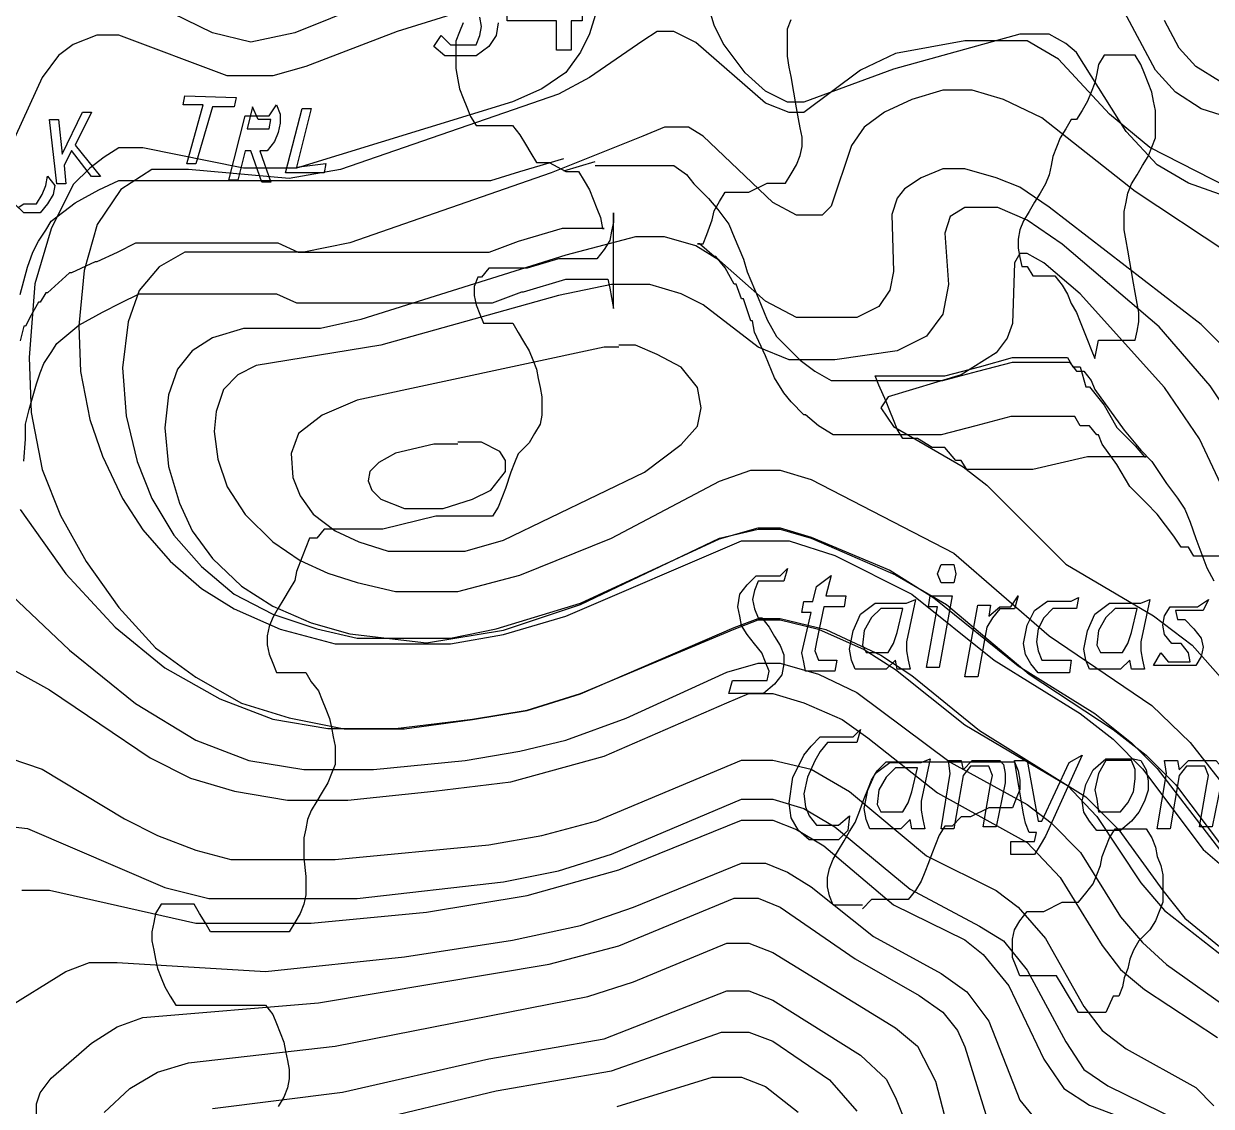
# Model space of a CAD drawing. Extents: x -0.82 to 6.83, y -0.63 to 7.9.
# Drawn here: x 0.2962 to 0.6381, y 4.8854 to 5.1969 of the extents above; entities that cross this region are included whole.
import ezdxf

# ---------------------------------------------------------------- set-up
doc = ezdxf.new("R2010")
doc.units = 0
for name, color, linetype in [('Grid', 7, 'CONTINUOUS'), ('Labels', 7, 'CONTINUOUS'), ('roads', 7, 'CONTINUOUS'), ('topo', 7, 'CONTINUOUS'), ('white', 7, 'CONTINUOUS')]:
    doc.layers.add(name, color=color, linetype=linetype)

msp = doc.modelspace()

# ---------------------------------------------------------------- linework, layer by layer
at = {"layer": 'Grid', "color": 1}
msp.add_lwpolyline([(0.453801, 5.221045), (0.453801, 5.200937), (0.456965, 5.200937), (0.456965, 5.197762), (0.453801, 5.197762), (0.453801, 5.189295), (0.449583, 5.189295), (0.449583, 5.197762), (0.435347, 5.197762), (0.435347, 5.200408), (0.452219, 5.221045)], close=True, dxfattribs=at)
msp.add_lwpolyline([(0.432709, 5.197233), (0.432183, 5.193529), (0.430074, 5.190354), (0.426383, 5.187708), (0.421638, 5.187708), (0.41742, 5.187708), (0.414257, 5.190354), (0.416366, 5.193529), (0.419001, 5.190883), (0.421637, 5.190883), (0.424272, 5.190883), (0.426381, 5.190883), (0.427436, 5.193529), (0.427963, 5.196175), (0.427436, 5.19882)], dxfattribs=at)
at = {"layer": 'Labels', "color": 6}
for points in [[(0.357313, 5.175696), (0.356786, 5.17305), (0.350459, 5.17305), (0.345714, 5.156646), (0.343076, 5.156646), (0.347823, 5.173579), (0.342022, 5.173579), (0.342549, 5.176225)], [(0.368912, 5.173579), (0.369968, 5.170933), (0.369968, 5.168288), (0.369441, 5.165642), (0.368385, 5.162996), (0.366277, 5.16035), (0.364168, 5.16035), (0.367332, 5.151354), (0.364694, 5.151354), (0.361531, 5.16035), (0.359949, 5.16035), (0.35784, 5.151883), (0.355205, 5.151883), (0.35995, 5.170404), (0.360479, 5.170404), (0.362061, 5.170404), (0.36417, 5.170404), (0.366805, 5.170404)], [(0.310915, 5.16199), (0.318297, 5.152995), (0.315662, 5.152995), (0.309862, 5.160403), (0.307753, 5.15617), (0.30828, 5.150878), (0.305644, 5.150878), (0.303536, 5.169399), (0.306171, 5.169399), (0.307226, 5.159345), (0.313026, 5.171515), (0.315664, 5.171515)], [(0.362058, 5.17305), (0.360476, 5.1667), (0.362058, 5.1667), (0.364167, 5.1667), (0.365749, 5.1667), (0.366802, 5.1667), (0.367331, 5.169346), (0.367331, 5.169346), (0.366802, 5.169346), (0.36522, 5.169346), (0.363638, 5.169346)], [(0.383148, 5.156699), (0.382621, 5.154053), (0.371549, 5.154053), (0.376294, 5.172574), (0.37893, 5.172574), (0.374712, 5.15564)], [(0.516019, 5.040176), (0.514963, 5.036472), (0.513381, 5.036472), (0.511273, 5.036472), (0.509164, 5.036472), (0.507582, 5.036472), (0.506526, 5.033826), (0.506, 5.03118), (0.506526, 5.028535), (0.507582, 5.025889), (0.508635, 5.025889), (0.510744, 5.023243), (0.512326, 5.020597), (0.513908, 5.017951), (0.514961, 5.015305), (0.514961, 5.01266), (0.514435, 5.009485), (0.512326, 5.006839), (0.509163, 5.004193), (0.505472, 5.004193), (0.502308, 5.004193), (0.499145, 5.004193), (0.500198, 5.007897), (0.502836, 5.007897), (0.505999, 5.007897), (0.508108, 5.007897), (0.509163, 5.007897), (0.510216, 5.007897), (0.510743, 5.010543), (0.50969, 5.013189), (0.508634, 5.015835), (0.506525, 5.01848), (0.504417, 5.021126), (0.502835, 5.023772), (0.502308, 5.026418), (0.501781, 5.029064), (0.502308, 5.032768), (0.504417, 5.035414), (0.507055, 5.03806), (0.510218, 5.03806), (0.513909, 5.03806)], [(0.563998, 5.035969), (0.561889, 5.035969), (0.560307, 5.035969), (0.559254, 5.038615), (0.560307, 5.041261), (0.561889, 5.041261), (0.563998, 5.041261), (0.564525, 5.038615)], [(0.528672, 5.038086), (0.52709, 5.032265), (0.532889, 5.032265), (0.532362, 5.02909), (0.526564, 5.02909), (0.524455, 5.019036), (0.523929, 5.01639), (0.524982, 5.013744), (0.52709, 5.013744), (0.530254, 5.013744), (0.529728, 5.010569), (0.528146, 5.010569), (0.524982, 5.010569), (0.522873, 5.010569), (0.521291, 5.010569), (0.520764, 5.013215), (0.520235, 5.015861), (0.520235, 5.015861), (0.522873, 5.027503), (0.520237, 5.027503), (0.520766, 5.030678), (0.523401, 5.030678), (0.524454, 5.034911)], [(0.552926, 5.031233), (0.550291, 5.019063), (0.550291, 5.016417), (0.550817, 5.013771), (0.551344, 5.011125), (0.547653, 5.011125), (0.547127, 5.013771), (0.544491, 5.011125), (0.540273, 5.011125), (0.537638, 5.011125), (0.535529, 5.011125), (0.534474, 5.013771), (0.533947, 5.016946), (0.535, 5.022238), (0.537109, 5.027), (0.541327, 5.030175), (0.543436, 5.030175), (0.546074, 5.030175), (0.550292, 5.030175)], [(0.563471, 5.032265), (0.55978, 5.011628), (0.556089, 5.011628), (0.559253, 5.02909), (0.556615, 5.02909), (0.557142, 5.032265)], [(0.582451, 5.032265), (0.581398, 5.028561), (0.578763, 5.028561), (0.577181, 5.028561), (0.575072, 5.025915), (0.57349, 5.023269), (0.572963, 5.020624), (0.570854, 5.008982), (0.567162, 5.008982), (0.570852, 5.029619), (0.574543, 5.029619), (0.574016, 5.026444), (0.57718, 5.02909), (0.580343, 5.02909)], [(0.59985, 5.031763), (0.599324, 5.028588), (0.597741, 5.028588), (0.595633, 5.028588), (0.592469, 5.028588), (0.589834, 5.025942), (0.588251, 5.022767), (0.587725, 5.019063), (0.588251, 5.016417), (0.589307, 5.013771), (0.590889, 5.013771), (0.592471, 5.013771), (0.595107, 5.013771), (0.597745, 5.013771), (0.597218, 5.010067), (0.594583, 5.010067), (0.591948, 5.010067), (0.588257, 5.010067), (0.586148, 5.012713), (0.584566, 5.015358), (0.584039, 5.018533), (0.585092, 5.023825), (0.587201, 5.028058), (0.590892, 5.030704), (0.59511, 5.030704), (0.597745, 5.030704)], [(0.620413, 5.031233), (0.617778, 5.019063), (0.617778, 5.016417), (0.618304, 5.013771), (0.618831, 5.011125), (0.61514, 5.011125), (0.614613, 5.013771), (0.611978, 5.011125), (0.60776, 5.011125), (0.605125, 5.011125), (0.603016, 5.011125), (0.60196, 5.013771), (0.601434, 5.016946), (0.60249, 5.022238), (0.604598, 5.027), (0.608816, 5.030175), (0.610925, 5.030175), (0.61356, 5.030175), (0.617778, 5.030175)], [(0.637285, 5.031233), (0.635703, 5.028058), (0.633594, 5.028058), (0.631485, 5.028058), (0.62885, 5.028058), (0.628324, 5.028058), (0.627797, 5.028058), (0.628324, 5.025413), (0.630432, 5.025413), (0.633067, 5.022767), (0.635176, 5.020121), (0.635703, 5.017475), (0.635176, 5.014829), (0.633594, 5.012183), (0.630431, 5.012183), (0.627267, 5.012183), (0.624104, 5.012183), (0.621469, 5.012183), (0.623577, 5.015888), (0.625686, 5.013242), (0.627795, 5.013242), (0.630958, 5.013242), (0.632013, 5.013242), (0.632013, 5.013242), (0.631487, 5.015888), (0.629378, 5.018533), (0.62674, 5.018533), (0.624632, 5.021179), (0.624105, 5.023825), (0.624632, 5.026471), (0.626214, 5.029117), (0.628849, 5.029117), (0.632013, 5.029117), (0.634122, 5.029117)], [(0.53869, 5.01594), (0.541325, 5.01594), (0.543434, 5.01594), (0.545016, 5.01594), (0.546598, 5.018586), (0.547652, 5.021761), (0.549234, 5.02864), (0.548178, 5.02864), (0.545543, 5.02864), (0.542908, 5.02864), (0.540272, 5.025995), (0.538164, 5.02229), (0.537637, 5.018057)], [(0.606177, 5.01594), (0.608815, 5.01594), (0.610924, 5.01594), (0.612506, 5.01594), (0.614088, 5.018586), (0.615144, 5.021761), (0.616726, 5.02864), (0.615673, 5.02864), (0.613038, 5.02864), (0.6104, 5.02864), (0.607765, 5.025995), (0.605656, 5.02229), (0.605129, 5.018057)], [(0.537108, 4.993795), (0.536055, 4.990091), (0.533946, 4.990091), (0.531311, 4.990091), (0.529202, 4.990091), (0.52762, 4.990091), (0.525511, 4.987445), (0.523929, 4.984799), (0.52182, 4.980036), (0.520767, 4.975274), (0.521294, 4.97157), (0.522347, 4.968924), (0.524455, 4.966278), (0.52762, 4.966278), (0.530782, 4.966278), (0.533947, 4.968924), (0.53342, 4.964691), (0.530782, 4.962045), (0.526037, 4.962045), (0.522346, 4.962045), (0.519183, 4.964691), (0.517075, 4.968395), (0.516548, 4.972628), (0.517601, 4.980036), (0.519183, 4.983211), (0.520766, 4.986386), (0.522874, 4.989032), (0.52551, 4.991678), (0.528673, 4.991678), (0.531837, 4.991678), (0.534999, 4.991678)], [(0.557144, 4.985355), (0.554506, 4.973184), (0.554506, 4.970538), (0.555035, 4.967892), (0.555562, 4.965246), (0.551871, 4.965246), (0.551344, 4.967892), (0.548709, 4.965246), (0.544491, 4.965246), (0.541853, 4.965246), (0.539744, 4.965246), (0.538691, 4.967892), (0.538165, 4.971067), (0.539218, 4.976359), (0.541327, 4.981121), (0.545545, 4.984296), (0.547653, 4.984296), (0.550289, 4.984296), (0.554507, 4.984296)], [(0.600905, 4.986413), (0.59036, 4.96313), (0.588778, 4.960484), (0.587196, 4.957838), (0.584032, 4.957838), (0.580341, 4.957838), (0.580341, 4.961542), (0.583505, 4.961542), (0.585613, 4.961542), (0.587196, 4.961542), (0.587722, 4.964188), (0.586666, 4.964188), (0.585613, 4.964188), (0.584558, 4.966834), (0.584031, 4.96948), (0.581396, 4.984825), (0.585087, 4.984825), (0.587722, 4.970009), (0.588249, 4.967363), (0.589304, 4.967363), (0.597212, 4.984296)], [(0.617777, 4.984825), (0.619359, 4.98218), (0.619886, 4.979005), (0.619886, 4.976359), (0.61883, 4.973184), (0.617248, 4.970009), (0.615139, 4.967363), (0.611975, 4.964717), (0.608284, 4.964717), (0.605121, 4.964717), (0.603012, 4.967363), (0.60143, 4.970009), (0.600904, 4.973184), (0.601959, 4.977946), (0.604068, 4.98218), (0.607758, 4.985355), (0.612504, 4.985355), (0.615667, 4.985355)], [(0.542908, 4.970062), (0.545543, 4.970062), (0.547652, 4.970062), (0.549234, 4.970062), (0.550816, 4.972708), (0.55187, 4.975883), (0.553452, 4.982762), (0.552399, 4.982762), (0.549761, 4.982762), (0.547126, 4.982762), (0.54449, 4.980116), (0.542382, 4.976412), (0.541855, 4.972178)], [(0.578234, 4.983767), (0.57876, 4.981121), (0.57876, 4.978475), (0.576123, 4.965775), (0.572434, 4.965775), (0.574543, 4.977946), (0.575069, 4.980592), (0.574014, 4.983238), (0.571378, 4.983238), (0.568743, 4.983238), (0.566634, 4.980592), (0.563999, 4.965246), (0.560308, 4.965246), (0.562943, 4.981121), (0.562943, 4.981121), (0.562417, 4.984825), (0.566108, 4.984825), (0.566634, 4.98218), (0.566634, 4.98218), (0.56927, 4.984825), (0.573488, 4.984825), (0.575596, 4.984825), (0.577178, 4.984825)], [(0.60565, 4.970062), (0.607232, 4.970062), (0.608814, 4.970062), (0.611978, 4.970062), (0.614086, 4.972708), (0.615668, 4.975883), (0.616195, 4.979587), (0.616195, 4.982233), (0.615142, 4.984878), (0.61356, 4.984878), (0.611978, 4.984878), (0.609869, 4.984878), (0.60776, 4.984878), (0.605651, 4.981174), (0.604598, 4.976412), (0.605125, 4.973766)], [(0.640448, 4.983767), (0.640975, 4.981121), (0.640975, 4.978475), (0.638339, 4.965775), (0.634649, 4.965775), (0.636758, 4.977946), (0.637284, 4.980592), (0.636228, 4.983238), (0.633593, 4.983238), (0.630958, 4.983238), (0.628849, 4.980592), (0.626211, 4.965246), (0.622522, 4.965246), (0.625157, 4.981121), (0.625157, 4.981121), (0.624631, 4.984825), (0.628322, 4.984825), (0.628848, 4.98218), (0.628848, 4.98218), (0.631483, 4.984825), (0.635701, 4.984825), (0.63781, 4.984825), (0.639392, 4.984825)]]:
    msp.add_lwpolyline(points, close=True, dxfattribs=at)
msp.add_lwpolyline([(0.294574, 5.144052), (0.296153, 5.14511), (0.298262, 5.14511), (0.299844, 5.14511), (0.301426, 5.147756), (0.302479, 5.150402), (0.303008, 5.153048), (0.305117, 5.150402), (0.30459, 5.147756), (0.303008, 5.14511), (0.3009, 5.142464), (0.298264, 5.142464), (0.296156, 5.142464), (0.293518, 5.14511)], dxfattribs=at)
at = {"layer": 'roads', "color": 7}
for points in [[(0.295095, 5.118969), (0.297204, 5.126907), (0.298786, 5.13114), (0.300368, 5.134315), (0.302477, 5.13749), (0.304059, 5.140136), (0.310914, 5.145428), (0.317768, 5.149132), (0.323568, 5.151778), (0.32884, 5.151778), (0.335694, 5.151778), (0.343076, 5.151778), (0.348875, 5.151778), (0.35362, 5.151778), (0.357838, 5.151778), (0.362584, 5.151778), (0.368911, 5.151778), (0.375238, 5.151778), (0.383673, 5.151778), (0.39, 5.151778), (0.394746, 5.151778), (0.404236, 5.151778), (0.410563, 5.151778), (0.415835, 5.151778), (0.419526, 5.151778), (0.42533, 5.151778), (0.430603, 5.151778), (0.439039, 5.154423), (0.451692, 5.158128)], [(0.451692, 5.154609), (0.460655, 5.157254)], [(0.460655, 5.15617), (0.468564, 5.15617), (0.473836, 5.15617), (0.477, 5.15617), (0.480163, 5.15617), (0.483327, 5.15617), (0.487017, 5.153524), (0.489126, 5.150878), (0.493344, 5.146645), (0.495982, 5.14347), (0.499145, 5.139236), (0.500727, 5.135532), (0.503362, 5.129182), (0.504418, 5.125478), (0.507581, 5.11807), (0.510216, 5.11172), (0.512851, 5.106957), (0.515489, 5.104311), (0.519707, 5.100078), (0.523925, 5.096903), (0.52867, 5.094257), (0.532888, 5.094257), (0.537106, 5.094257), (0.542905, 5.094257), (0.546069, 5.094257), (0.551869, 5.094257), (0.555032, 5.094257), (0.560836, 5.094257), (0.570854, 5.096903), (0.580871, 5.099549), (0.584562, 5.099549), (0.589307, 5.099549), (0.592998, 5.099549), (0.595633, 5.099549), (0.597216, 5.099549), (0.599324, 5.096903), (0.601433, 5.096903), (0.603542, 5.094257), (0.604595, 5.091611), (0.608813, 5.08579), (0.613031, 5.07997), (0.617777, 5.074149), (0.62094, 5.070974), (0.625158, 5.064624), (0.628322, 5.06039), (0.630431, 5.057215), (0.632013, 5.053511), (0.633595, 5.048749), (0.636759, 5.040282), (0.638868, 5.036578)]]:
    msp.add_lwpolyline(points, dxfattribs=at)
at = {"layer": 'topo', "color": 2}
for points in [[(0.414784, 5.2107), (0.374186, 5.194296), (0.361533, 5.19165), (0.35046, 5.194296), (0.323571, 5.207525)], [(0.67367, 5.160271), (0.635177, 5.172441), (0.627795, 5.177204), (0.621995, 5.183554), (0.609342, 5.207366)], [(0.427438, 5.202075), (0.403712, 5.194666), (0.377349, 5.184612), (0.367859, 5.181966), (0.354678, 5.181966), (0.32357, 5.193608), (0.317243, 5.193608), (0.310389, 5.190962), (0.306171, 5.187787), (0.301426, 5.181437), (0.289827, 5.156037)], [(0.650994, 5.144184), (0.631486, 5.151063), (0.622523, 5.156355), (0.613559, 5.16588), (0.599324, 5.188634), (0.59616, 5.19128), (0.591415, 5.193926), (0.582979, 5.193926), (0.546599, 5.183871), (0.520764, 5.174346), (0.516019, 5.174346), (0.509692, 5.177521), (0.503892, 5.182813), (0.497565, 5.19128), (0.49493, 5.196571), (0.493348, 5.201863)], [(0.460654, 5.199323), (0.459072, 5.194031), (0.456437, 5.18874), (0.452219, 5.182919), (0.445365, 5.178156), (0.436929, 5.174452), (0.374714, 5.155402), (0.359424, 5.155402), (0.330425, 5.161223), (0.323571, 5.161223), (0.319353, 5.158577), (0.315135, 5.155402), (0.31039, 5.15064), (0.304063, 5.13794), (0.299318, 5.122065), (0.297736, 5.100898), (0.298262, 5.085023), (0.301427, 5.068619), (0.306699, 5.05539), (0.314081, 5.042161), (0.323571, 5.028931), (0.334116, 5.01729), (0.345715, 5.008823), (0.358896, 5.001415), (0.372605, 4.997181), (0.388422, 4.994006), (0.405821, 4.994006), (0.425329, 4.996652), (0.441146, 4.999298), (0.456436, 5.004061), (0.50073, 5.023111), (0.507584, 5.025756), (0.513911, 5.025756), (0.527092, 5.022581), (0.542909, 5.015173), (0.551872, 5.009352), (0.57138, 4.993477), (0.60196, 4.974427), (0.61145, 4.964902), (0.624104, 4.94744), (0.630431, 4.939502), (0.65574, 4.918865)], [(0.640448, 5.180405), (0.633594, 5.184639), (0.628849, 5.18993), (0.624631, 5.197868)], [(0.647304, 5.147597), (0.620414, 5.161355), (0.608815, 5.17088), (0.594052, 5.186755), (0.585089, 5.192047), (0.578235, 5.192047), (0.567162, 5.192047), (0.547127, 5.188343), (0.537109, 5.18358), (0.520765, 5.17141), (0.516547, 5.17141), (0.509693, 5.174055), (0.489657, 5.191518), (0.483331, 5.194693), (0.478581, 5.194693), (0.474363, 5.192047), (0.459073, 5.181464), (0.45011, 5.176701), (0.387368, 5.155005), (0.372605, 5.15236), (0.343606, 5.155005), (0.333061, 5.155005), (0.324098, 5.149185), (0.317244, 5.13913), (0.313553, 5.125901), (0.311971, 5.110026), (0.3125, 5.096797), (0.315135, 5.083039), (0.318827, 5.072455), (0.324625, 5.060285), (0.330425, 5.051289), (0.338335, 5.042293), (0.347298, 5.034355), (0.356787, 5.028535), (0.36997, 5.022714), (0.385787, 5.01848), (0.401077, 5.01848), (0.419003, 5.01848), (0.434293, 5.021126), (0.452219, 5.026418), (0.50284, 5.048114), (0.509694, 5.048114), (0.516548, 5.048114), (0.529729, 5.04388), (0.551872, 5.032768), (0.575599, 5.013718), (0.60038, 4.998372), (0.60987, 4.990964), (0.618306, 4.982497), (0.635705, 4.959214), (0.659958, 4.938576)], [(0.642558, 5.131219), (0.616195, 5.148682), (0.589306, 5.169849), (0.578234, 5.17514), (0.569271, 5.177786), (0.560835, 5.177786), (0.551871, 5.17514), (0.543963, 5.171436), (0.538163, 5.167203), (0.534472, 5.161911), (0.528673, 5.144449), (0.526035, 5.141803), (0.522872, 5.141803), (0.518654, 5.141803), (0.5118, 5.145507), (0.491765, 5.164557), (0.487547, 5.167203), (0.480692, 5.167203), (0.474361, 5.164557), (0.447999, 5.153974), (0.390002, 5.133865), (0.376821, 5.131219), (0.352567, 5.131219), (0.34255, 5.131219), (0.335168, 5.126986), (0.329369, 5.120107), (0.326205, 5.111111), (0.324623, 5.097882), (0.325679, 5.084124), (0.328841, 5.070894), (0.333059, 5.060311), (0.339387, 5.049728), (0.347296, 5.040732), (0.356786, 5.032794), (0.367858, 5.026974), (0.380512, 5.02274), (0.392111, 5.020094), (0.40582, 5.020094), (0.419001, 5.020094), (0.432182, 5.02274), (0.456435, 5.030149), (0.49651, 5.048669), (0.507582, 5.051844), (0.513909, 5.051844), (0.522872, 5.049199), (0.545544, 5.039674), (0.558198, 5.031736), (0.582451, 5.012157), (0.604595, 4.998399), (0.61514, 4.989932), (0.622521, 4.982524), (0.640449, 4.95924)], [(0.645723, 5.09976), (0.635178, 5.110344), (0.591416, 5.144105), (0.58298, 5.149925), (0.576126, 5.152571), (0.567163, 5.155217), (0.560835, 5.155217), (0.554508, 5.152571), (0.549763, 5.149396), (0.547654, 5.14675), (0.546072, 5.141988), (0.546598, 5.125584), (0.545545, 5.120292), (0.542382, 5.11553), (0.536055, 5.112355), (0.52762, 5.112355), (0.518656, 5.112355), (0.509693, 5.117117), (0.496512, 5.128759), (0.489657, 5.132992), (0.480694, 5.135638), (0.472258, 5.135638), (0.452218, 5.130346), (0.393168, 5.111825), (0.381568, 5.10918), (0.359423, 5.10918), (0.35046, 5.106534), (0.344661, 5.10283), (0.340443, 5.097538), (0.337807, 5.09013), (0.336752, 5.080605), (0.337807, 5.069492), (0.34097, 5.058909), (0.344661, 5.050971), (0.350461, 5.043034), (0.358897, 5.035096), (0.36786, 5.029275), (0.378932, 5.024513), (0.390004, 5.021338), (0.412148, 5.018692), (0.434293, 5.022396), (0.456437, 5.029805), (0.496512, 5.048855), (0.507584, 5.0515), (0.513911, 5.0515), (0.522874, 5.048855), (0.547128, 5.038271), (0.56189, 5.029805), (0.585616, 5.009696), (0.60987, 4.993821), (0.61936, 4.986413), (0.627796, 4.977946), (0.645722, 4.954134)], [(0.653629, 5.068936), (0.637812, 5.092749), (0.623049, 5.109682), (0.595105, 5.133495), (0.585087, 5.140374), (0.576651, 5.144078), (0.567161, 5.144078), (0.562943, 5.141432), (0.561361, 5.13667), (0.562417, 5.121853), (0.560834, 5.113386), (0.556089, 5.107036), (0.547653, 5.102803), (0.529727, 5.100157), (0.516545, 5.100157), (0.507582, 5.103861), (0.491765, 5.116032), (0.485438, 5.119207), (0.47647, 5.121853), (0.465398, 5.121853), (0.450108, 5.118678), (0.398965, 5.104391), (0.363113, 5.09857), (0.35784, 5.095924), (0.353622, 5.091691), (0.351514, 5.085341), (0.350987, 5.07952), (0.352043, 5.071582), (0.354678, 5.063645), (0.35995, 5.055707), (0.367859, 5.04777), (0.375768, 5.042478), (0.383676, 5.038774), (0.392112, 5.036128), (0.403184, 5.033482), (0.421111, 5.033482), (0.439037, 5.038245), (0.465399, 5.048828), (0.496511, 5.065232), (0.505474, 5.068407), (0.51391, 5.068407), (0.522873, 5.065761), (0.563999, 5.044595), (0.591415, 5.020782), (0.620941, 5.000674), (0.632013, 4.990091), (0.651521, 4.96522)], [(0.644668, 5.056263), (0.634651, 5.07743), (0.624633, 5.092246), (0.60038, 5.119154), (0.589835, 5.12815), (0.58509, 5.130796), (0.582981, 5.130796), (0.581399, 5.12815), (0.580873, 5.110688), (0.57929, 5.106454), (0.576127, 5.102221), (0.566109, 5.095871), (0.545019, 5.089521), (0.542911, 5.086346), (0.546602, 5.081054), (0.566637, 5.069413), (0.57349, 5.064121), (0.596163, 5.041367), (0.621471, 5.02655), (0.632543, 5.018084), (0.641506, 5.008029)], [(0.467509, 5.103888), (0.463291, 5.103888), (0.392113, 5.088542), (0.382096, 5.084309), (0.375241, 5.079017), (0.373132, 5.073196), (0.373659, 5.066317), (0.375768, 5.061025), (0.379458, 5.055734), (0.385785, 5.050971), (0.39264, 5.047796), (0.401076, 5.04515), (0.410039, 5.04515), (0.42322, 5.04515), (0.434292, 5.048325), (0.47489, 5.067905), (0.485435, 5.075842), (0.49018, 5.081134), (0.491233, 5.086425), (0.49018, 5.092246), (0.485435, 5.098067), (0.478581, 5.101771), (0.472254, 5.104417), (0.467508, 5.104417), (0.467509, 5.104417), (0.467509, 5.104417)], [(0.421111, 5.075948), (0.414257, 5.075948), (0.403185, 5.073302), (0.398439, 5.070656), (0.395804, 5.06801), (0.395277, 5.065365), (0.396333, 5.062719), (0.398968, 5.060073), (0.405822, 5.057427), (0.416894, 5.057427), (0.42533, 5.060073), (0.430602, 5.062719), (0.43482, 5.06801), (0.43482, 5.071185), (0.433238, 5.073831), (0.427965, 5.076477), (0.421111, 5.076477), (0.421111, 5.076477), (0.421111, 5.076477)], [(0.295098, 5.057083), (0.308279, 5.038562), (0.322515, 5.023216), (0.336751, 5.011575), (0.352568, 5.002579), (0.367858, 4.996758), (0.383675, 4.994112), (0.403184, 4.994112), (0.425328, 4.996758), (0.441145, 4.999404), (0.456435, 5.004166), (0.500728, 5.022687), (0.507582, 5.025333), (0.513909, 5.025333), (0.524981, 5.022687), (0.538163, 5.016866), (0.547126, 5.011046), (0.567161, 4.995171), (0.596687, 4.977708), (0.605123, 4.968712), (0.617777, 4.949662), (0.624631, 4.941725), (0.648884, 4.922675)], [(0.290879, 5.034091), (0.309337, 5.016628), (0.328319, 5.001283), (0.345718, 4.990699), (0.361008, 4.984878), (0.376825, 4.982233), (0.39686, 4.982233), (0.423222, 4.984878), (0.43904, 4.987524), (0.452221, 4.990699), (0.46962, 4.997049), (0.498623, 5.010278), (0.507586, 5.012924), (0.513913, 5.012924), (0.524985, 5.009749), (0.536057, 5.004458), (0.562947, 4.984349), (0.585091, 4.972178), (0.591945, 4.966887), (0.600381, 4.95842), (0.61198, 4.939899), (0.618307, 4.932491), (0.625163, 4.926141), (0.644671, 4.912383)], [(0.278751, 5.01893), (0.303536, 5.005172), (0.332535, 4.985593), (0.344134, 4.979772), (0.356788, 4.976068), (0.372078, 4.973422), (0.389477, 4.973422), (0.414258, 4.976068), (0.436402, 4.978714), (0.463292, 4.986122), (0.498621, 5.001468), (0.504948, 5.004114), (0.511803, 5.004114), (0.520766, 5.001468), (0.531838, 4.996705), (0.539219, 4.991414), (0.559255, 4.975539), (0.58509, 4.961251), (0.59458, 4.951197), (0.606707, 4.931618), (0.611979, 4.924739), (0.618833, 4.918918), (0.639923, 4.905159)], [(0.273477, 4.991863), (0.301421, 4.982338), (0.325152, 4.968051), (0.334642, 4.963288), (0.345714, 4.959055), (0.355732, 4.956409), (0.369968, 4.956409), (0.385785, 4.956409), (0.430074, 4.960643), (0.445364, 4.963288), (0.461181, 4.967522), (0.502834, 4.984984), (0.511801, 4.984984), (0.522873, 4.982338), (0.533945, 4.975988), (0.55609, 4.957468), (0.576125, 4.947413), (0.582452, 4.942651), (0.590361, 4.933655), (0.601433, 4.914076), (0.606705, 4.907197), (0.613559, 4.901905), (0.633595, 4.890793), (0.638867, 4.885501)], [(0.275059, 4.967919), (0.297204, 4.965273), (0.336751, 4.948339), (0.349405, 4.945164), (0.363641, 4.945164), (0.392112, 4.945164), (0.434292, 4.949927), (0.450109, 4.953102), (0.465399, 4.957864), (0.502834, 4.973739), (0.511801, 4.973739), (0.520764, 4.971094), (0.529727, 4.965802), (0.551344, 4.94781), (0.57138, 4.937227), (0.578234, 4.932994), (0.585088, 4.924527), (0.59616, 4.903889), (0.601433, 4.895952), (0.608287, 4.891189), (0.62885, 4.881135)], [(0.295623, 4.947572), (0.303531, 4.947572), (0.345715, 4.938047), (0.361533, 4.938047), (0.378932, 4.938047), (0.412148, 4.941222), (0.441147, 4.945985), (0.467509, 4.953393), (0.502834, 4.96768), (0.511802, 4.96768), (0.518656, 4.965035), (0.526565, 4.960272), (0.5466, 4.943339), (0.567163, 4.933285), (0.572435, 4.929051), (0.579816, 4.920055), (0.589834, 4.898889), (0.595634, 4.890422), (0.603015, 4.88566), (0.622523, 4.878251)], [(0.286131, 4.868144), (0.270841, 4.897672), (0.270314, 4.902963), (0.271897, 4.905609), (0.29035, 4.913018), (0.308277, 4.92413), (0.315131, 4.926776), (0.323044, 4.926776), (0.365751, 4.92413), (0.405821, 4.928363), (0.436929, 4.933126), (0.456437, 4.937359), (0.471727, 4.942651), (0.502834, 4.955351), (0.509693, 4.955351), (0.51602, 4.952705), (0.522874, 4.948472), (0.5408, 4.934184), (0.560309, 4.923601), (0.56769, 4.918309), (0.574017, 4.909843), (0.58298, 4.887088), (0.589834, 4.878622)], [(0.299841, 4.880712), (0.299841, 4.886004), (0.300894, 4.889179), (0.304059, 4.893412), (0.315657, 4.903466), (0.323044, 4.908229), (0.330425, 4.910874), (0.38104, 4.915108), (0.447474, 4.92622), (0.467508, 4.931512), (0.500726, 4.94527), (0.507584, 4.94527), (0.513911, 4.942624), (0.535528, 4.927808), (0.553981, 4.917224), (0.560835, 4.912462), (0.565053, 4.90717), (0.567162, 4.902408), (0.574016, 4.880183)], [(0.319351, 4.883569), (0.326733, 4.890449), (0.334641, 4.895211), (0.343604, 4.897857), (0.385784, 4.902619), (0.458544, 4.916907), (0.471725, 4.92114), (0.498614, 4.932253), (0.504941, 4.932253), (0.5118, 4.929607), (0.547126, 4.907911), (0.553452, 4.902619), (0.558725, 4.892565), (0.565052, 4.868224)], [(0.35046, 4.884681), (0.387894, 4.889443), (0.430074, 4.898968), (0.46329, 4.904789), (0.498616, 4.918547), (0.504947, 4.918547), (0.511801, 4.915901), (0.537109, 4.900026), (0.54449, 4.893147), (0.547128, 4.887856), (0.549236, 4.882564)], [(0.392113, 4.880236), (0.432184, 4.889761), (0.4654, 4.895581), (0.497035, 4.906694), (0.504948, 4.906694), (0.511802, 4.904048), (0.528147, 4.892936), (0.536055, 4.88394)], [(0.466979, 4.885263), (0.494396, 4.893729), (0.502832, 4.893729), (0.50969, 4.891084), (0.51918, 4.883675)]]:
    msp.add_lwpolyline(points, dxfattribs=at)
at = {"layer": 'white', "color": 7}
for points in [[(0.640446, 5.043642), (0.63781, 5.043642), (0.635173, 5.043642), (0.633064, 5.043642), (0.631482, 5.046288), (0.629373, 5.046288), (0.629373, 5.046288), (0.627264, 5.049463), (0.622519, 5.055813), (0.622519, 5.055813), (0.619355, 5.058988), (0.61461, 5.063751), (0.610919, 5.070101), (0.606701, 5.075921), (0.605648, 5.078567), (0.605122, 5.078567), (0.605122, 5.078567), (0.603013, 5.081213), (0.602486, 5.081213), (0.600904, 5.081213), (0.600378, 5.081213), (0.598795, 5.083859), (0.598268, 5.083859), (0.596159, 5.083859), (0.593524, 5.083859), (0.592996, 5.083859), (0.589305, 5.083859), (0.585087, 5.083859), (0.58456, 5.083859), (0.580342, 5.083859), (0.570324, 5.081213), (0.560307, 5.078567), (0.555034, 5.078567), (0.551871, 5.078567), (0.551344, 5.078567), (0.546071, 5.078567), (0.542908, 5.078567), (0.537635, 5.078567), (0.533417, 5.078567), (0.5292, 5.078567), (0.524982, 5.081213), (0.521291, 5.084388), (0.520765, 5.084388), (0.517074, 5.088092), (0.514965, 5.090738), (0.51233, 5.094971), (0.509694, 5.101321), (0.506531, 5.108201), (0.506004, 5.111376), (0.505477, 5.111376), (0.503363, 5.117726), (0.502837, 5.117726), (0.501255, 5.121959), (0.500728, 5.121959), (0.49809, 5.126721), (0.495455, 5.129896), (0.494929, 5.129896), (0.490711, 5.133601), (0.490711, 5.133601), (0.490184, 5.133601), (0.491766, 5.133601), (0.492819, 5.136246), (0.494401, 5.14048), (0.494928, 5.143126), (0.49651, 5.145771), (0.49809, 5.148417), (0.500198, 5.148417), (0.502836, 5.148417), (0.50495, 5.148417), (0.510223, 5.151063), (0.51286, 5.151063), (0.515496, 5.151063), (0.517078, 5.153709), (0.51866, 5.156355), (0.519716, 5.159001), (0.520242, 5.161646), (0.520242, 5.164292), (0.519716, 5.166938), (0.519189, 5.169584), (0.518663, 5.172759), (0.517081, 5.181755), (0.516554, 5.184401), (0.516027, 5.187576), (0.516027, 5.190221), (0.516027, 5.192867), (0.516027, 5.195513), (0.517081, 5.198159)], [(0.422689, 5.197233), (0.421633, 5.194587), (0.42058, 5.191941), (0.42058, 5.189295), (0.42058, 5.18665), (0.42058, 5.184004), (0.421106, 5.180829), (0.421633, 5.178183), (0.422689, 5.175537), (0.423742, 5.172891), (0.424797, 5.170245), (0.426379, 5.1676), (0.428488, 5.1676), (0.430597, 5.1676), (0.434815, 5.1676), (0.436924, 5.1676), (0.439032, 5.164954), (0.440615, 5.162308), (0.442197, 5.159662), (0.443779, 5.157016), (0.445361, 5.157016), (0.44747, 5.157016), (0.452215, 5.15437), (0.454324, 5.15437), (0.455906, 5.15437), (0.457488, 5.151725), (0.45907, 5.149079), (0.460123, 5.146433), (0.461179, 5.143787), (0.462232, 5.141141), (0.462759, 5.137966), (0.463285, 5.137966), (0.46065, 5.137966), (0.451687, 5.137966), (0.45116, 5.137966), (0.438506, 5.134262), (0.43007, 5.131087), (0.424798, 5.131087), (0.418998, 5.131087), (0.415834, 5.131087), (0.410565, 5.131087), (0.404238, 5.131087), (0.395275, 5.131087), (0.394748, 5.131087), (0.39053, 5.131087), (0.384203, 5.131087), (0.37524, 5.131087), (0.36944, 5.133733), (0.363113, 5.133733), (0.358368, 5.133733), (0.357839, 5.133733), (0.353621, 5.133733), (0.349403, 5.133733), (0.343078, 5.133733), (0.335696, 5.133733), (0.328842, 5.133733), (0.328315, 5.133733), (0.323042, 5.131087), (0.317242, 5.128441), (0.316716, 5.128441), (0.309862, 5.125266), (0.309335, 5.125266), (0.303008, 5.119445), (0.302482, 5.119445), (0.3009, 5.1168), (0.300373, 5.1168), (0.298264, 5.113095), (0.298264, 5.113095), (0.296682, 5.10992), (0.296156, 5.10992), (0.2951, 5.105687)], [(0.29615, 5.071053), (0.296676, 5.077403), (0.296676, 5.081636), (0.297729, 5.08587), (0.299838, 5.093278), (0.299838, 5.093278), (0.300894, 5.096453), (0.301947, 5.099099), (0.304055, 5.102274), (0.305638, 5.10492), (0.311965, 5.110211), (0.318819, 5.113916), (0.324092, 5.116561), (0.329364, 5.119207), (0.335691, 5.119207), (0.343073, 5.119207), (0.348872, 5.119207), (0.35309, 5.119207), (0.357835, 5.119207), (0.362581, 5.119207), (0.36838, 5.119207), (0.368906, 5.119207), (0.37471, 5.116561), (0.383673, 5.116561), (0.39, 5.116561), (0.394745, 5.116561), (0.404235, 5.116561), (0.410562, 5.116561), (0.415835, 5.116561), (0.416362, 5.116561), (0.419525, 5.116561), (0.425325, 5.116561), (0.425851, 5.116561), (0.431124, 5.116561), (0.43956, 5.119736), (0.440087, 5.119736), (0.452214, 5.123441), (0.46065, 5.123441), (0.461176, 5.123441), (0.464339, 5.123441), (0.464866, 5.120795), (0.465392, 5.118149), (0.465919, 5.114974), (0.465928, 5.142491), (0.465928, 5.142491), (0.465928, 5.139845), (0.465399, 5.137199), (0.464872, 5.134553), (0.46329, 5.131907), (0.461181, 5.129261), (0.458546, 5.129261), (0.455911, 5.129261), (0.453276, 5.129261), (0.450112, 5.129261), (0.441149, 5.126616), (0.437986, 5.126616), (0.435348, 5.126616), (0.432713, 5.126616), (0.430077, 5.126616), (0.427969, 5.12397), (0.426913, 5.12397), (0.42586, 5.121324), (0.42586, 5.118678), (0.426386, 5.116032), (0.427442, 5.113386), (0.428495, 5.110741), (0.430077, 5.110741), (0.432186, 5.110741), (0.434295, 5.110741), (0.43693, 5.110741), (0.438512, 5.108095), (0.440094, 5.105449), (0.441677, 5.102803), (0.442732, 5.100157), (0.443785, 5.097511), (0.444315, 5.094866), (0.444841, 5.09222), (0.445368, 5.089574), (0.445368, 5.086928), (0.445368, 5.084282), (0.444841, 5.081636), (0.443259, 5.078991), (0.441677, 5.076345), (0.438514, 5.07317), (0.437458, 5.070524), (0.436405, 5.067878), (0.434823, 5.063116), (0.43377, 5.06047), (0.432714, 5.057824), (0.431132, 5.055178), (0.429023, 5.055178), (0.426388, 5.055178), (0.423752, 5.055178), (0.42059, 5.055178), (0.417952, 5.055178), (0.414789, 5.055178), (0.399499, 5.051474), (0.393172, 5.051474), (0.390536, 5.051474), (0.387372, 5.051474), (0.384737, 5.051474), (0.382629, 5.051474), (0.38052, 5.048828), (0.378411, 5.048828), (0.377355, 5.046182), (0.376302, 5.043536), (0.37472, 5.039303), (0.374194, 5.036657), (0.372609, 5.034011), (0.371027, 5.031366), (0.369444, 5.02872), (0.367865, 5.026074), (0.366809, 5.023428), (0.366283, 5.020782), (0.366283, 5.018136), (0.366809, 5.015491), (0.367865, 5.012845), (0.368918, 5.010199), (0.371027, 5.010199), (0.373141, 5.010199), (0.375249, 5.010199), (0.377358, 5.010199), (0.378938, 5.007553), (0.381046, 5.004907), (0.382102, 5.002261), (0.383155, 4.999616), (0.384211, 4.99697), (0.384737, 4.994324), (0.385264, 4.991678), (0.38579, 4.989032), (0.38579, 4.986386), (0.38579, 4.983741), (0.384737, 4.981095), (0.383682, 4.978449), (0.382099, 4.975803), (0.380517, 4.973157), (0.378935, 4.970511), (0.377882, 4.967866), (0.377355, 4.96522), (0.376826, 4.962574), (0.376826, 4.959928), (0.376826, 4.956753), (0.377355, 4.951461), (0.377355, 4.948816), (0.377355, 4.94617), (0.376826, 4.943524), (0.375773, 4.940878), (0.374191, 4.938232), (0.372606, 4.935586), (0.369971, 4.935586), (0.367333, 4.935586), (0.364698, 4.935586), (0.362062, 4.935586), (0.359427, 4.935586), (0.356792, 4.935586), (0.354154, 4.935586), (0.352045, 4.935586), (0.349937, 4.935586), (0.348357, 4.938232), (0.346775, 4.940878), (0.345193, 4.943524), (0.343084, 4.943524), (0.341502, 4.943524), (0.339385, 4.943524), (0.337276, 4.943524), (0.335694, 4.943524), (0.334112, 4.940878), (0.333585, 4.938232), (0.333059, 4.935586), (0.333059, 4.932941), (0.333585, 4.930295), (0.334112, 4.927649), (0.334638, 4.925003), (0.335694, 4.922357), (0.336747, 4.919711), (0.338329, 4.917066), (0.339912, 4.91442), (0.34202, 4.91442), (0.344656, 4.91442), (0.347291, 4.91442), (0.349926, 4.91442), (0.355726, 4.91442), (0.358361, 4.91442), (0.361526, 4.91442), (0.363634, 4.91442), (0.365743, 4.91442), (0.367852, 4.911774), (0.368905, 4.909128), (0.369961, 4.906482), (0.371014, 4.903836), (0.37154, 4.901191), (0.372069, 4.898545), (0.372596, 4.895899), (0.372596, 4.893253), (0.372069, 4.890607), (0.371014, 4.887961), (0.369431, 4.885316)], [(0.537634, 4.943233), (0.534999, 4.943233), (0.53289, 4.943233), (0.530781, 4.943233), (0.529199, 4.943233), (0.528143, 4.945879), (0.527617, 4.948525), (0.527617, 4.95117), (0.528143, 4.953816), (0.529199, 4.956462), (0.530781, 4.959108), (0.532363, 4.961754), (0.533946, 4.9644), (0.535528, 4.967045), (0.536581, 4.969691), (0.538163, 4.973925), (0.539219, 4.97657), (0.540272, 4.979216), (0.541854, 4.981862), (0.544489, 4.984508), (0.546598, 4.984508), (0.549233, 4.984508), (0.552397, 4.984508), (0.55556, 4.984508), (0.558195, 4.984508), (0.561359, 4.984508), (0.564522, 4.984508), (0.567686, 4.984508), (0.570322, 4.984508), (0.573485, 4.984508), (0.576123, 4.984508), (0.578231, 4.984508), (0.58034, 4.984508), (0.581393, 4.984508), (0.582449, 4.981862), (0.582975, 4.979216), (0.582975, 4.97657), (0.58192, 4.973925), (0.580867, 4.971279), (0.578758, 4.971279), (0.576649, 4.971279), (0.574014, 4.971279), (0.568741, 4.968633), (0.566105, 4.968633), (0.56347, 4.965987), (0.561361, 4.965987), (0.559779, 4.963341), (0.558724, 4.960695), (0.55767, 4.95805), (0.556617, 4.955404), (0.555562, 4.952758), (0.554509, 4.950112), (0.552927, 4.947466), (0.550818, 4.94482), (0.548183, 4.94482), (0.545545, 4.94482), (0.542909, 4.94482), (0.540274, 4.94482), (0.537634, 4.942175), (0.537634, 4.942175)]]:
    msp.add_lwpolyline(points, dxfattribs=at)
for points in [[(0.60565, 5.105846), (0.60723, 5.105846), (0.609338, 5.105846), (0.610921, 5.105846), (0.613029, 5.105846), (0.614611, 5.105846), (0.616194, 5.105846), (0.61672, 5.108492), (0.617247, 5.111138), (0.617247, 5.113783), (0.61672, 5.116429), (0.616194, 5.119604), (0.615667, 5.12225), (0.614085, 5.131775), (0.613558, 5.134421), (0.613032, 5.137596), (0.613032, 5.140242), (0.613032, 5.142888), (0.613558, 5.145533), (0.614085, 5.148179), (0.615138, 5.150825), (0.61672, 5.153471), (0.618302, 5.156117), (0.619882, 5.158763), (0.620938, 5.161408), (0.621991, 5.164054), (0.621991, 5.1667), (0.621991, 5.169346), (0.621991, 5.171992), (0.621464, 5.174638), (0.620938, 5.177283), (0.619885, 5.179929), (0.618829, 5.182575), (0.617776, 5.185221), (0.616194, 5.187867), (0.614085, 5.187867), (0.612503, 5.187867), (0.610394, 5.187867), (0.608285, 5.187867), (0.607232, 5.187867), (0.60565, 5.185221), (0.605124, 5.182575), (0.604597, 5.179929), (0.603541, 5.177283), (0.602488, 5.174638), (0.600906, 5.171992), (0.599324, 5.169346), (0.597742, 5.169346), (0.596159, 5.1667), (0.594577, 5.164054), (0.593524, 5.161408), (0.592468, 5.158763), (0.591942, 5.156117), (0.591415, 5.153471), (0.590362, 5.150825), (0.58878, 5.148179), (0.587198, 5.145533), (0.585616, 5.142888), (0.584034, 5.140242), (0.582978, 5.137596), (0.582451, 5.13495), (0.582451, 5.132304), (0.582978, 5.129658), (0.583504, 5.127013), (0.585087, 5.127013), (0.586669, 5.124367), (0.588778, 5.124367), (0.590886, 5.124367), (0.592995, 5.124367), (0.595104, 5.121721), (0.596686, 5.119075), (0.597742, 5.116429), (0.599324, 5.113783), (0.600377, 5.111138), (0.602486, 5.105846), (0.603541, 5.1032), (0.604594, 5.100554), (0.60565, 5.105846)], [(0.60196, 5.092405), (0.602489, 5.092405), (0.603016, 5.092405), (0.607234, 5.087113), (0.610923, 5.080763), (0.610923, 5.080763), (0.616197, 5.075472), (0.618832, 5.072297), (0.619358, 5.072297), (0.61725, 5.072297), (0.614086, 5.072297), (0.611451, 5.072297), (0.608288, 5.072297), (0.602488, 5.072297), (0.586671, 5.068593), (0.584035, 5.068593), (0.580871, 5.068593), (0.578236, 5.068593), (0.57507, 5.068593), (0.572434, 5.068593), (0.570325, 5.068593), (0.56769, 5.068593), (0.566108, 5.071238), (0.564525, 5.071238), (0.561362, 5.074943), (0.559253, 5.074943), (0.557671, 5.074943), (0.553453, 5.077588), (0.551345, 5.077588), (0.549236, 5.077588), (0.547654, 5.080234), (0.546598, 5.08288), (0.545545, 5.085526), (0.544489, 5.088172), (0.54238, 5.092934), (0.541327, 5.09558), (0.541327, 5.09558), (0.54238, 5.09558), (0.542907, 5.09558), (0.546071, 5.09558), (0.55187, 5.09558), (0.555561, 5.09558), (0.561361, 5.09558), (0.571378, 5.098226), (0.580869, 5.100872), (0.581395, 5.100872), (0.585086, 5.100872), (0.589304, 5.100872), (0.592467, 5.100872), (0.595103, 5.100872), (0.595103, 5.100872), (0.596685, 5.100872), (0.598267, 5.098226), (0.600376, 5.098226), (0.601961, 5.092405)], [(0.607759, 4.912303), (0.60565, 4.912303), (0.603542, 4.912303), (0.601959, 4.912303), (0.599851, 4.912303), (0.598271, 4.914949), (0.596689, 4.917595), (0.595107, 4.920241), (0.593524, 4.922886), (0.591416, 4.922886), (0.589307, 4.922886), (0.587198, 4.922886), (0.58509, 4.922886), (0.582981, 4.922886), (0.581925, 4.925532), (0.580872, 4.928178), (0.580872, 4.930824), (0.580872, 4.93347), (0.581399, 4.936116), (0.582978, 4.938761), (0.585087, 4.941407), (0.587196, 4.941407), (0.589834, 4.941407), (0.595106, 4.944053), (0.597741, 4.944053), (0.59985, 4.944053), (0.601958, 4.946699), (0.604067, 4.949345), (0.605123, 4.951991), (0.606176, 4.954636), (0.606702, 4.957282), (0.607758, 4.959928), (0.608814, 4.962574), (0.610396, 4.96522), (0.611978, 4.96522), (0.614087, 4.96522), (0.616196, 4.96522), (0.617778, 4.96522), (0.619357, 4.96522), (0.62094, 4.962574), (0.621995, 4.959928), (0.622522, 4.957282), (0.623575, 4.954636), (0.624101, 4.951991), (0.624101, 4.949345), (0.624101, 4.946699), (0.624101, 4.944053), (0.623048, 4.941407), (0.621993, 4.938761), (0.620413, 4.936116), (0.617249, 4.932941), (0.615667, 4.930295), (0.614614, 4.927649), (0.614087, 4.925003), (0.613031, 4.922357), (0.612505, 4.919711), (0.611452, 4.917066), (0.60987, 4.917066), (0.607758, 4.912303)]]:
    msp.add_lwpolyline(points, close=True, dxfattribs=at)

doc.saveas('drawing.dxf')
